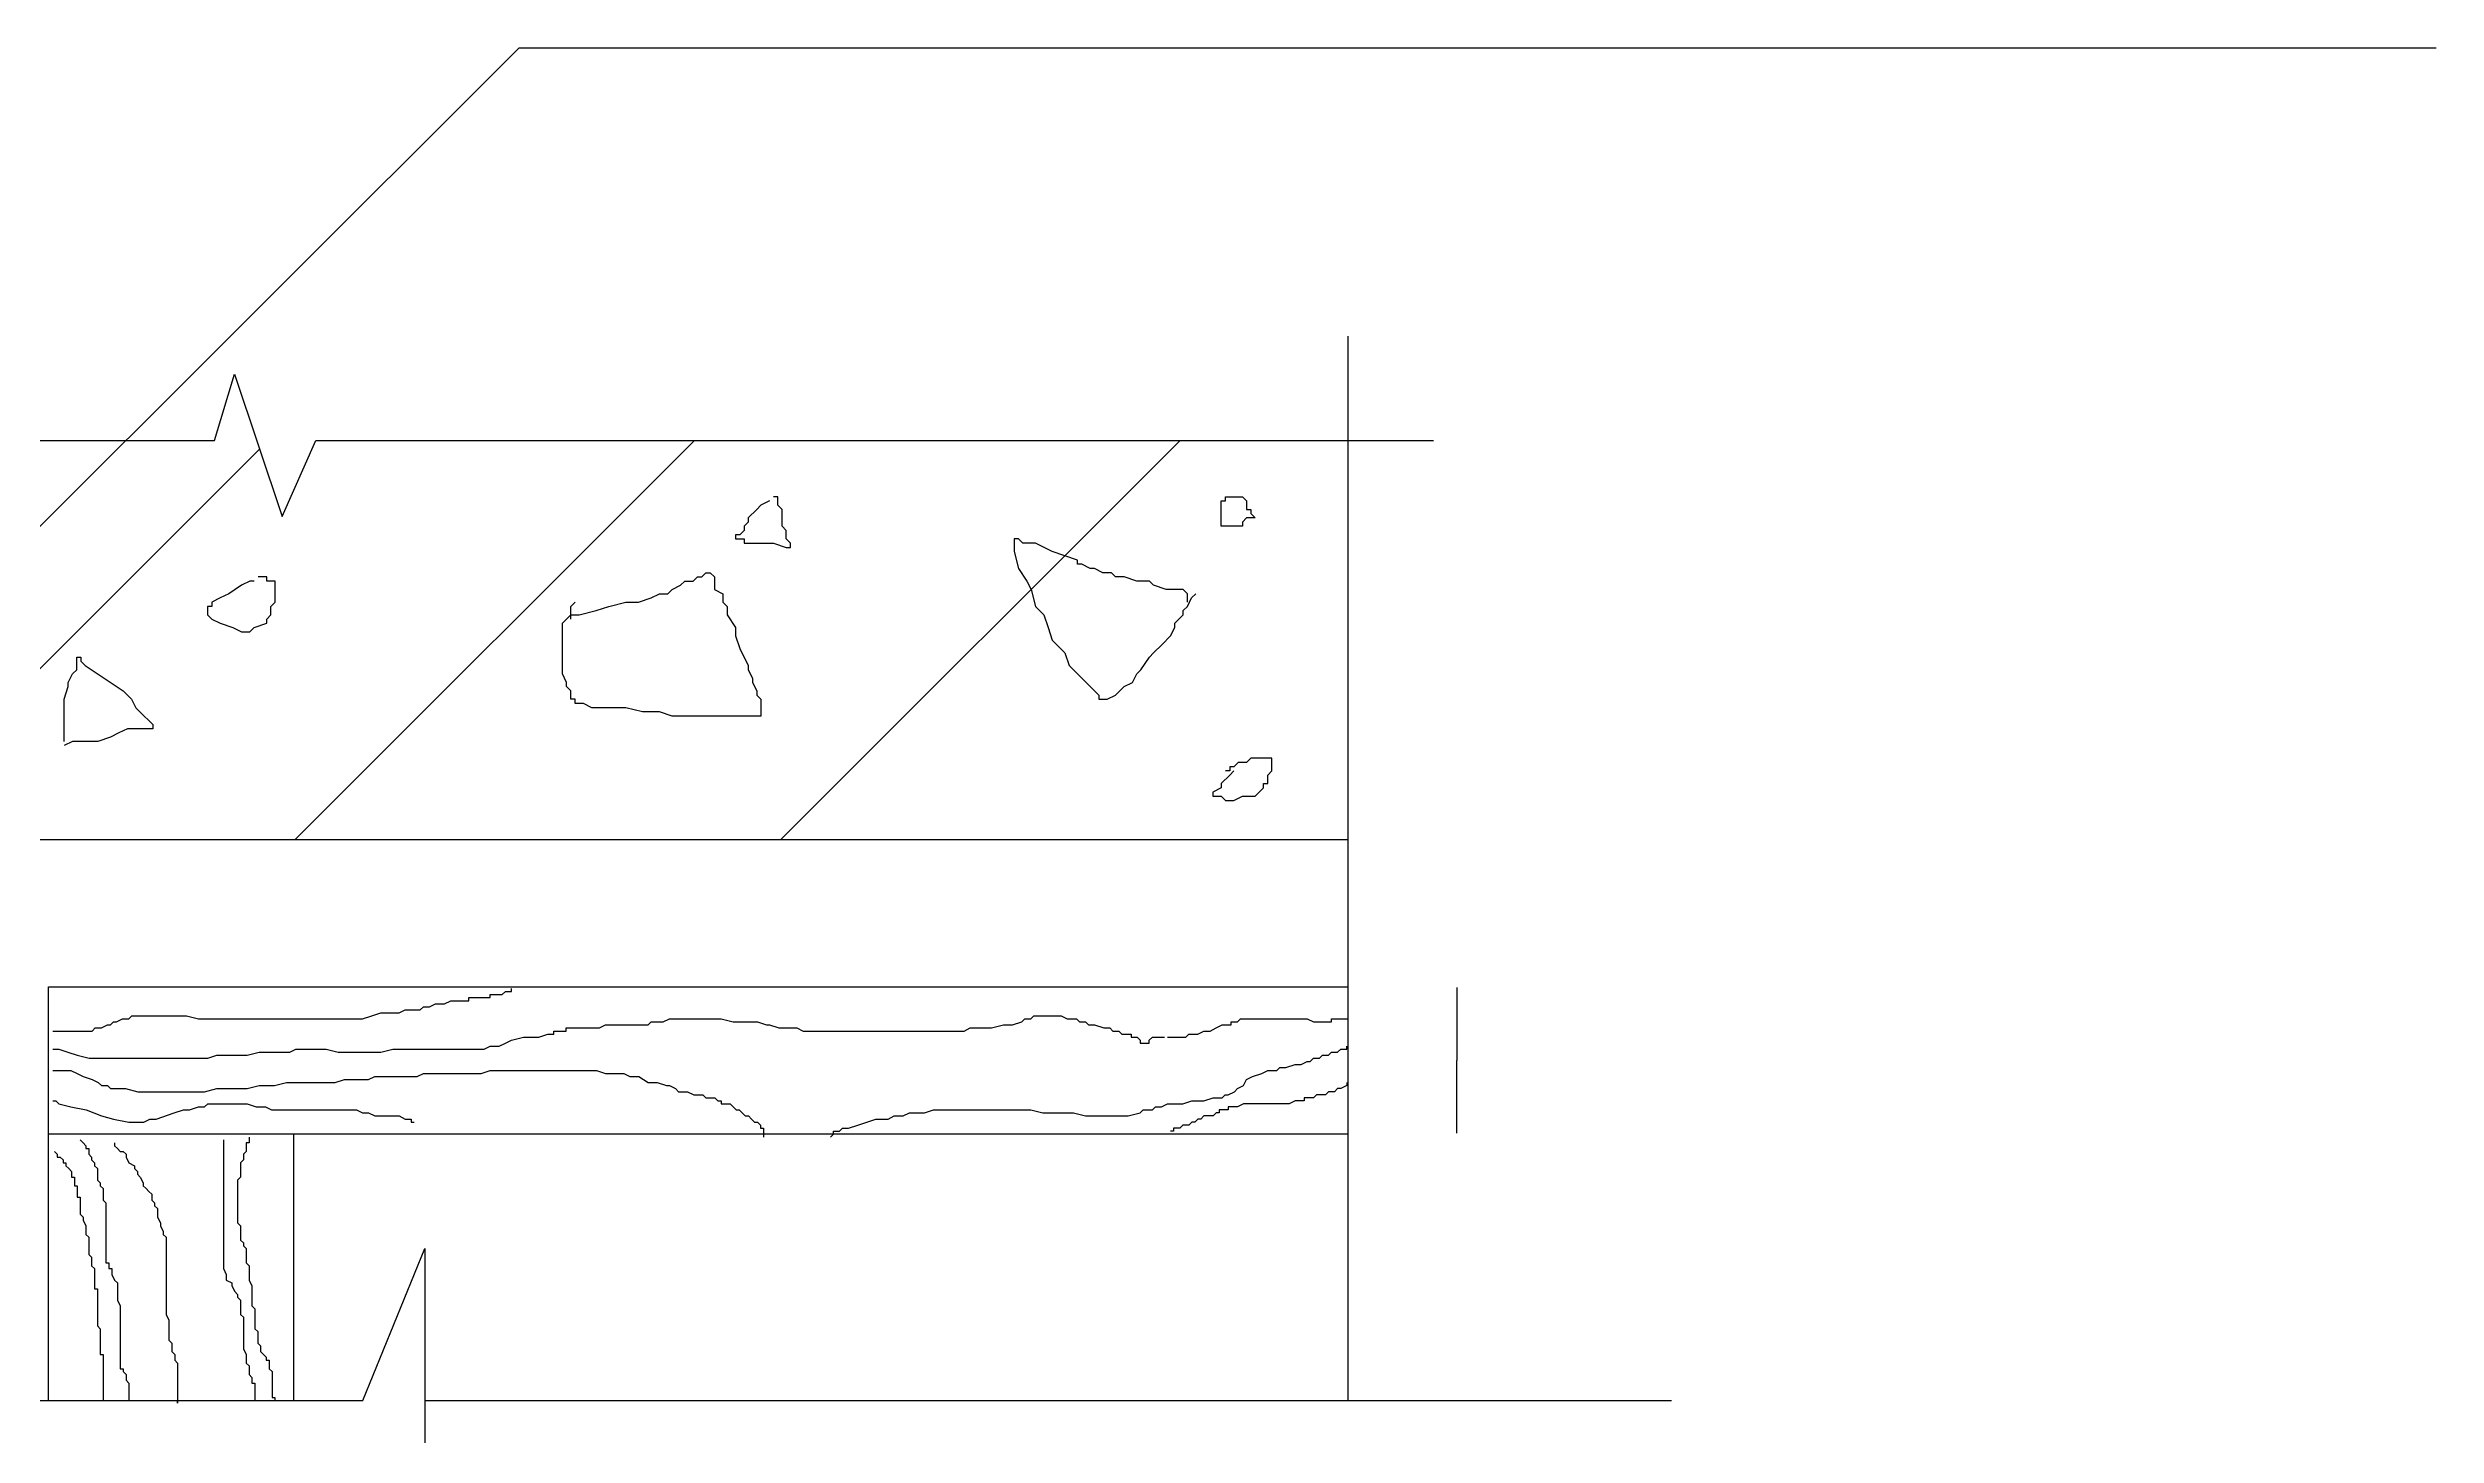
# Model space of a CAD drawing. Header units: metres. Extents: x 11444 to 31355, y -6738 to 16368.
# Drawn here: x 25462 to 30335, y 3677 to 6509 of the extents above; entities that cross this region are included whole.
import ezdxf

# ---------------------------------------------------------------- set-up
doc = ezdxf.new("R2010")
doc.units = ezdxf.units.M
for name, color, linetype in [('BALCONY', 7, 'Continuous'), ('LVTRY', 6, 'Continuous'), ('PUB_TEXT', 7, 'Continuous'), ('WINDOW', 3, 'Continuous')]:
    doc.layers.add(name, color=color, linetype=linetype)
doc.dimstyles.get("Standard").update_dxf_attribs({"dimtxt": 2.5, "dimasz": 2.5, "dimexe": 1.25, "dimexo": 0.625, "dimtad": 1, "dimcen": 2.5, "dimazin": 3, "dimtfac": 1, "dimtmove": 0, "dimatfit": 3})

# ---------------------------------------------------------------- blocks, each defined once
blk = doc.blocks.new('*D42')
for p, q in [((28337.33, 4591.03), (28337.33, 4442.18)), ((28337.08, 4442.18), (28336.83, 4442.18)), ((28337.33, 4293.33), (28337.33, 4442.18)), ((28337.33, 4442.18), (28337.33, 4442.18)), ((28337.58, 4442.18), (28337.83, 4442.18))]:
    blk.add_line(p, q)
at = {"layer": 'Defpoints'}
for p in [(28337.33, 4591.03), (28337.33, 4442.18), (28337.33, 4293.33)]:
    blk.add_point(p, dxfattribs=at)
at = {"layer": 'WINDOW', "insert": (28337.33, 4443.305), "char_height": 1, "attachment_point": 5}
blk.add_mtext('10', dxfattribs=at)

msp = doc.modelspace()

# ---------------------------------------------------------------- linework, layer by layer
at = {"layer": 'BALCONY'}
for p, q in [((28114.89, 5920.51), (28114.89, 3747.72)), ((25802.8, 5707.11), (25843.56, 5842.91)), ((25843.56, 5842.91), (25940.63, 5551.91)), ((23552.82, 5707.11), (25802.8, 5707.11)), ((25940.63, 5551.91), (26009.65, 5707.11)), ((26009.65, 5707.11), (28289.61, 5707.11)), ((26105.28, 3747.72), (26231.82, 4058.12)), ((26231.82, 4058.12), (26231.82, 3398.52)), ((23378.11, 3747.72), (26105.28, 3747.72)), ((26231.82, 3747.72), (28774.93, 3747.72))]:
    msp.add_line(p, q, dxfattribs=at)
for points in [[(28114.89, 4892.32), (25164.11, 4892.32), (25164.11, 3747.72)], [(25464.11, 3747.72), (25464.11, 4592.32), (28114.89, 4592.32)], [(25464.11, 4292.32), (28114.89, 4292.32)], [(25964.11, 4292.32), (25964.11, 3747.72)]]:
    msp.add_lwpolyline(points, dxfattribs=at)
at = {"layer": 'LVTRY'}
for p, q in [((25966.81, 4892.32), (26782.16, 5707.11)), ((26957.66, 4892.32), (27773, 5707.11)), ((23951.22, 3747.72), (25894.63, 5689.82)), ((26908.72, 5566.67), (26891.49, 5549.45)), ((26917.33, 5575.28), (26908.72, 5566.67)), ((26934.57, 5583.89), (26917.33, 5575.28)), ((26951.8, 5592.5), (26943.18, 5592.5)), ((26951.8, 5575.28), (26951.8, 5592.5)), ((26960.41, 5566.67), (26951.8, 5575.28)), ((26960.41, 5532.23), (26960.41, 5566.67)), ((27856.48, 5583.89), (27865.1, 5583.89)), ((27856.48, 5532.23), (27856.48, 5583.89)), ((27865.1, 5592.5), (27873.71, 5592.5)), ((27865.1, 5583.89), (27865.1, 5592.5)), ((27873.71, 5592.5), (27899.56, 5592.5)), ((27899.56, 5592.5), (27908.18, 5583.89)), ((27908.18, 5583.89), (27908.18, 5566.67)), ((27908.18, 5566.67), (27916.79, 5566.67)), ((27916.79, 5566.67), (27916.79, 5558.06)), ((27916.79, 5558.06), (27925.41, 5549.45)), ((26865.64, 5515.01), (26865.64, 5506.4)), ((26874.25, 5515.01), (26865.64, 5515.01)), ((26865.64, 5506.4), (26882.87, 5506.4)), ((26882.87, 5523.62), (26874.25, 5515.01)), ((26891.49, 5540.84), (26882.87, 5532.23)), ((26882.87, 5532.23), (26882.87, 5523.62)), ((26882.87, 5506.4), (26882.87, 5497.79)), ((26891.49, 5549.45), (26891.49, 5540.84)), ((26969.03, 5523.62), (26960.41, 5532.23)), ((26969.03, 5506.4), (26969.03, 5523.62)), ((26977.65, 5497.79), (26969.03, 5506.4)), ((27434.3, 5506.4), (27434.3, 5480.57)), ((27442.91, 5506.4), (27434.3, 5506.4)), ((27451.53, 5497.79), (27442.91, 5506.4)), ((27899.56, 5532.23), (27856.48, 5532.23)), ((27908.18, 5549.45), (27899.56, 5540.84)), ((27899.56, 5540.84), (27899.56, 5532.23)), ((27925.41, 5549.45), (27908.18, 5549.45)), ((26882.87, 5497.79), (26943.18, 5497.79)), ((26943.18, 5497.79), (26969.03, 5489.18)), ((26969.03, 5489.18), (26977.65, 5489.18)), ((26977.65, 5489.18), (26977.65, 5497.79)), ((27434.3, 5480.57), (27442.91, 5446.13)), ((27477.38, 5497.79), (27451.53, 5497.79)), ((27511.84, 5480.57), (27477.38, 5497.79)), ((27537.69, 5471.96), (27511.84, 5480.57)), ((27563.54, 5463.35), (27537.69, 5471.96)), ((27563.54, 5454.74), (27563.54, 5463.35)), ((25857.56, 5411.68), (25831.71, 5394.46)), ((25874.79, 5420.3), (25857.56, 5411.68)), ((25883.41, 5420.3), (25874.79, 5420.3)), ((25909.26, 5428.91), (25892.03, 5428.91)), ((25909.26, 5420.3), (25909.26, 5428.91)), ((25926.49, 5420.3), (25909.26, 5420.3)), ((25926.49, 5377.24), (25926.49, 5420.3)), ((26736.4, 5403.07), (26753.63, 5411.68)), ((26753.63, 5411.68), (26762.24, 5420.3)), ((26762.24, 5420.3), (26779.48, 5420.3)), ((26779.48, 5420.3), (26788.09, 5428.91)), ((26788.09, 5428.91), (26796.71, 5428.91)), ((26796.71, 5428.91), (26805.32, 5437.52)), ((26805.32, 5437.52), (26813.94, 5437.52)), ((26813.94, 5437.52), (26822.56, 5428.91)), ((26822.56, 5428.91), (26822.56, 5403.07)), ((27442.91, 5446.13), (27460.14, 5420.3)), ((27460.14, 5420.3), (27468.76, 5403.07)), ((27572.15, 5454.74), (27563.54, 5454.74)), ((27589.38, 5446.13), (27572.15, 5454.74)), ((27598, 5446.13), (27589.38, 5446.13)), ((27615.23, 5437.52), (27598, 5446.13)), ((27632.46, 5437.52), (27615.23, 5437.52)), ((27641.08, 5428.91), (27632.46, 5437.52)), ((27658.31, 5428.91), (27641.08, 5428.91)), ((27684.16, 5420.3), (27658.31, 5428.91)), ((27710.01, 5420.3), (27684.16, 5420.3)), ((27718.62, 5411.68), (27710.01, 5420.3)), ((27744.47, 5403.07), (27718.62, 5411.68)), ((25788.63, 5368.63), (25788.63, 5351.41)), ((25797.25, 5368.63), (25788.63, 5368.63)), ((25814.48, 5385.85), (25797.25, 5377.24)), ((25797.25, 5377.24), (25797.25, 5368.63)), ((25831.71, 5394.46), (25814.48, 5385.85)), ((25917.87, 5368.63), (25926.49, 5377.24)), ((25917.87, 5351.41), (25917.87, 5368.63)), ((26529.61, 5368.63), (26538.23, 5377.24)), ((26529.61, 5351.41), (26529.61, 5368.63)), ((26581.31, 5360.02), (26607.16, 5368.63)), ((26607.16, 5368.63), (26641.62, 5377.24)), ((26641.62, 5377.24), (26667.47, 5377.24)), ((26667.47, 5377.24), (26693.32, 5385.85)), ((26693.32, 5385.85), (26710.55, 5394.46)), ((26710.55, 5394.46), (26727.78, 5394.46)), ((26727.78, 5394.46), (26736.4, 5403.07)), ((26822.56, 5403.07), (26839.79, 5394.46)), ((26839.79, 5394.46), (26839.79, 5377.24)), ((26839.79, 5377.24), (26848.4, 5368.63)), ((26848.4, 5368.63), (26848.4, 5351.41)), ((27468.76, 5403.07), (27477.38, 5368.63)), ((27477.38, 5368.63), (27494.61, 5351.41)), ((27778.94, 5403.07), (27744.47, 5403.07)), ((27787.55, 5394.46), (27778.94, 5403.07)), ((27778.94, 5360.02), (27787.55, 5368.63)), ((27787.55, 5377.24), (27787.55, 5394.46)), ((27787.55, 5368.63), (27796.17, 5385.85)), ((27796.17, 5385.85), (27804.78, 5394.46)), ((25788.63, 5351.41), (25797.25, 5342.8)), ((25797.25, 5342.8), (25814.48, 5334.19)), ((25814.48, 5334.19), (25840.33, 5325.58)), ((25840.33, 5325.58), (25857.56, 5316.97)), ((25857.56, 5316.97), (25874.79, 5316.97)), ((25874.79, 5316.97), (25883.41, 5325.58)), ((25883.41, 5325.58), (25909.26, 5334.19)), ((25909.26, 5342.8), (25917.87, 5351.41)), ((25909.26, 5334.19), (25909.26, 5342.8)), ((26512.38, 5334.19), (26521, 5342.8)), ((26512.38, 5230.87), (26512.38, 5334.19)), ((26521, 5342.8), (26529.61, 5351.41)), ((26529.61, 5351.41), (26546.84, 5351.41)), ((26529.61, 5342.8), (26529.61, 5351.41)), ((26546.84, 5351.41), (26581.31, 5360.02)), ((26848.4, 5351.41), (26865.64, 5325.58)), ((26865.64, 5325.58), (26865.64, 5308.36)), ((27494.61, 5351.41), (27503.22, 5325.58)), ((27503.22, 5325.58), (27511.84, 5299.75)), ((27753.09, 5308.36), (27761.7, 5325.58)), ((27761.7, 5334.19), (27778.94, 5351.41)), ((27761.7, 5325.58), (27761.7, 5334.19)), ((27778.94, 5351.41), (27778.94, 5360.02)), ((25521.54, 5265.31), (25530.15, 5265.31)), ((25521.54, 5239.48), (25521.54, 5265.31)), ((25530.15, 5265.31), (25530.15, 5256.7)), ((26865.64, 5308.36), (26874.25, 5282.53)), ((26874.25, 5282.53), (26891.49, 5248.09)), ((27511.84, 5299.75), (27537.69, 5273.92)), ((27537.69, 5273.92), (27546.3, 5248.09)), ((27692.78, 5239.48), (27710.01, 5265.31)), ((27710.01, 5265.31), (27718.62, 5273.92)), ((27718.62, 5273.92), (27735.86, 5291.14)), ((27735.86, 5291.14), (27753.09, 5308.36)), ((25504.3, 5213.65), (25512.92, 5230.87)), ((25512.92, 5230.87), (25521.54, 5239.48)), ((25530.15, 5256.7), (25538.77, 5248.09)), ((25538.77, 5248.09), (25616.31, 5196.43)), ((26521, 5213.65), (26512.38, 5230.87)), ((26891.49, 5248.09), (26891.49, 5239.48)), ((26891.49, 5239.48), (26900.1, 5222.26)), ((26900.1, 5222.26), (26900.1, 5213.65)), ((27546.3, 5248.09), (27563.54, 5230.87)), ((27563.54, 5230.87), (27580.77, 5213.65)), ((27675.54, 5213.65), (27684.16, 5230.87)), ((27684.16, 5230.87), (27692.78, 5239.48)), ((25495.69, 5179.21), (25504.3, 5205.04)), ((25495.69, 5093.11), (25495.69, 5179.21)), ((25504.3, 5205.04), (25504.3, 5213.65)), ((25616.31, 5196.43), (25633.54, 5179.21)), ((25633.54, 5179.21), (25642.16, 5161.99)), ((26521, 5205.04), (26521, 5213.65)), ((26529.61, 5196.43), (26521, 5205.04)), ((26529.61, 5179.21), (26529.61, 5196.43)), ((26538.23, 5179.21), (26529.61, 5179.21)), ((26538.23, 5170.6), (26538.23, 5179.21)), ((26555.46, 5170.6), (26538.23, 5170.6)), ((26572.69, 5161.99), (26555.46, 5170.6)), ((26900.1, 5213.65), (26908.72, 5196.43)), ((26908.72, 5196.43), (26908.72, 5187.82)), ((26908.72, 5187.82), (26917.33, 5179.21)), ((26917.33, 5179.21), (26917.33, 5144.77)), ((27580.77, 5213.65), (27589.38, 5205.04)), ((27589.38, 5205.04), (27598, 5196.43)), ((27598, 5196.43), (27606.62, 5187.82)), ((27606.62, 5187.82), (27606.62, 5179.21)), ((27606.62, 5179.21), (27623.85, 5179.21)), ((27623.85, 5179.21), (27641.08, 5187.82)), ((27641.08, 5187.82), (27649.7, 5196.43)), ((27649.7, 5196.43), (27658.31, 5205.04)), ((27658.31, 5205.04), (27675.54, 5213.65)), ((25624.93, 5118.94), (25607.7, 5110.33)), ((25676.62, 5118.94), (25624.93, 5118.94)), ((25642.16, 5161.99), (25659.39, 5144.77)), ((25659.39, 5144.77), (25668.01, 5136.16)), ((25668.01, 5136.16), (25676.62, 5127.55)), ((25676.62, 5127.55), (25676.62, 5118.94)), ((26641.62, 5161.99), (26572.69, 5161.99)), ((26676.08, 5153.38), (26641.62, 5161.99)), ((26710.55, 5153.38), (26676.08, 5153.38)), ((26736.4, 5144.77), (26710.55, 5153.38)), ((26917.33, 5144.77), (26736.4, 5144.77)), ((25512.92, 5093.11), (25495.69, 5084.5)), ((25564.62, 5093.11), (25512.92, 5093.11)), ((25590.46, 5101.72), (25564.62, 5093.11)), ((25607.7, 5110.33), (25590.46, 5101.72)), ((27873.71, 5024.22), (27856.48, 5007)), ((27873.71, 5032.84), (27865.1, 5032.84)), ((27873.71, 5041.45), (27873.71, 5032.84)), ((27882.33, 5041.45), (27873.71, 5041.45)), ((27882.33, 5032.84), (27873.71, 5024.22)), ((27890.95, 5050.06), (27882.33, 5041.45)), ((27908.18, 5050.06), (27890.95, 5050.06)), ((27916.79, 5058.67), (27908.18, 5050.06)), ((27959.87, 5058.67), (27916.79, 5058.67)), ((27951.26, 5024.22), (27959.87, 5032.84)), ((27951.26, 5007), (27951.26, 5024.22)), ((27959.87, 5032.84), (27959.87, 5058.67)), ((27856.48, 4998.39), (27839.25, 4989.78)), ((27839.25, 4989.78), (27839.25, 4981.17)), ((27839.25, 4981.17), (27856.48, 4981.17)), ((27856.48, 5007), (27856.48, 4998.39)), ((27856.48, 4981.17), (27865.1, 4972.56)), ((27865.1, 4972.56), (27882.33, 4972.56)), ((27882.33, 4972.56), (27899.56, 4981.17)), ((27899.56, 4981.17), (27925.41, 4981.17)), ((27925.41, 4981.17), (27934.03, 4989.78)), ((27934.03, 4989.78), (27942.64, 4998.39)), ((27942.64, 5007), (27951.26, 5007)), ((27942.64, 4998.39), (27942.64, 5007)), ((26389.78, 4576.34), (26395.98, 4582.54)), ((26395.98, 4582.54), (26408.38, 4582.54)), ((26408.38, 4582.54), (26408.38, 4588.73)), ((25627.55, 4526.8), (25633.75, 4532.99)), ((25633.75, 4532.99), (25745.29, 4532.99)), ((25745.29, 4532.99), (25770.08, 4526.8)), ((26104.72, 4526.8), (26123.31, 4532.99)), ((26123.31, 4532.99), (26141.9, 4539.19)), ((26141.9, 4539.19), (26179.09, 4539.19)), ((26179.09, 4539.19), (26191.48, 4545.38)), ((26191.48, 4545.38), (26222.47, 4545.38)), ((26222.47, 4545.38), (26228.66, 4551.57)), ((26228.66, 4551.57), (26241.06, 4551.57)), ((26241.06, 4551.57), (26253.45, 4557.77)), ((26253.45, 4557.77), (26272.04, 4557.77)), ((26272.04, 4557.77), (26284.44, 4563.96)), ((26284.44, 4563.96), (26321.62, 4563.96)), ((26321.62, 4570.15), (26365, 4570.15)), ((26321.62, 4563.96), (26321.62, 4570.15)), ((26365, 4576.34), (26389.78, 4576.34)), ((26365, 4570.15), (26365, 4576.34)), ((27468.07, 4526.8), (27474.26, 4532.99)), ((27474.26, 4532.99), (27530.04, 4532.99)), ((27530.04, 4532.99), (27542.43, 4526.8)), ((25472.63, 4502.03), (25553.19, 4502.03)), ((25553.19, 4502.03), (25559.38, 4508.22)), ((25559.38, 4508.22), (25571.78, 4508.22)), ((25571.78, 4508.22), (25584.17, 4514.42)), ((25584.17, 4514.42), (25590.37, 4514.42)), ((25590.37, 4514.42), (25596.57, 4520.61)), ((25596.57, 4520.61), (25602.76, 4520.61)), ((25602.76, 4520.61), (25615.16, 4526.8)), ((25615.16, 4526.8), (25627.55, 4526.8)), ((25770.08, 4526.8), (26104.72, 4526.8)), ((26395.98, 4477.26), (26408.38, 4483.45)), ((26408.38, 4483.45), (26433.16, 4489.64)), ((26433.16, 4489.64), (26464.15, 4489.64)), ((26464.15, 4489.64), (26482.74, 4495.84)), ((26482.74, 4495.84), (26495.13, 4495.84)), ((26495.13, 4502.03), (26519.92, 4502.03)), ((26495.13, 4495.84), (26495.13, 4502.03)), ((26519.92, 4508.22), (26588.09, 4508.22)), ((26519.92, 4502.03), (26519.92, 4508.22)), ((26588.09, 4508.22), (26600.48, 4514.42)), ((26600.48, 4514.42), (26687.24, 4514.42)), ((26687.24, 4514.42), (26693.44, 4520.61)), ((26693.44, 4520.61), (26718.23, 4520.61)), ((26718.23, 4520.61), (26730.62, 4526.8)), ((26730.62, 4526.8), (26835.97, 4526.8)), ((26835.97, 4526.8), (26860.76, 4520.61)), ((26860.76, 4520.61), (26910.33, 4520.61)), ((26910.33, 4520.61), (26928.93, 4514.42)), ((26928.93, 4514.42), (26935.12, 4514.42)), ((26935.12, 4514.42), (26953.71, 4508.22)), ((26953.71, 4508.22), (26990.9, 4508.22)), ((26990.9, 4508.22), (27003.29, 4502.03)), ((27003.29, 4502.03), (27331.73, 4502.03)), ((27331.73, 4502.03), (27344.13, 4508.22)), ((27344.13, 4508.22), (27387.51, 4508.22)), ((27387.51, 4508.22), (27412.29, 4514.42)), ((27412.29, 4514.42), (27430.88, 4514.42)), ((27430.88, 4514.42), (27449.48, 4520.61)), ((27449.48, 4520.61), (27455.67, 4526.8)), ((27455.67, 4526.8), (27468.07, 4526.8)), ((27542.43, 4526.8), (27561.02, 4526.8)), ((27561.02, 4526.8), (27567.22, 4520.61)), ((27567.22, 4520.61), (27579.61, 4520.61)), ((27579.61, 4520.61), (27585.81, 4514.42)), ((27585.81, 4514.42), (27598.2, 4514.42)), ((27598.2, 4514.42), (27616.79, 4508.22)), ((27616.79, 4508.22), (27629.19, 4508.22)), ((27629.19, 4508.22), (27635.39, 4502.03)), ((27635.39, 4502.03), (27647.78, 4502.03)), ((27647.78, 4502.03), (27653.98, 4495.84)), ((27653.98, 4495.84), (27672.57, 4495.84)), ((27672.57, 4495.84), (27672.57, 4489.64)), ((27672.57, 4489.64), (27684.96, 4489.64)), ((27684.96, 4489.64), (27691.16, 4483.45)), ((27691.16, 4483.45), (27691.16, 4477.26)), ((27709.75, 4483.45), (27715.95, 4489.64)), ((27709.75, 4477.26), (27709.75, 4483.45)), ((27715.95, 4489.64), (27740.74, 4489.64)), ((27746.93, 4489.64), (27784.11, 4489.64)), ((27784.11, 4489.64), (27790.31, 4495.84)), ((27790.31, 4495.84), (27808.9, 4495.84)), ((27808.9, 4495.84), (27821.3, 4502.03)), ((27821.3, 4502.03), (27833.69, 4502.03)), ((27833.69, 4502.03), (27846.08, 4508.22)), ((27846.08, 4508.22), (27858.48, 4514.42)), ((27858.48, 4514.42), (27877.07, 4514.42)), ((27877.07, 4520.61), (27889.46, 4520.61)), ((27877.07, 4514.42), (27877.07, 4520.61)), ((27889.46, 4520.61), (27895.66, 4526.8)), ((27895.66, 4526.8), (28032, 4526.8)), ((28032, 4526.8), (28044.39, 4520.61)), ((28044.39, 4520.61), (28081.57, 4520.61)), ((28081.57, 4526.8), (28114.89, 4526.8)), ((28081.57, 4520.61), (28081.57, 4526.8)), ((25472.63, 4464.87), (25485.02, 4464.87)), ((25485.02, 4464.87), (25503.61, 4458.68)), ((25503.61, 4458.68), (25522.2, 4452.49)), ((25522.2, 4452.49), (25546.99, 4446.29)), ((25546.99, 4446.29), (25788.67, 4446.29)), ((25788.67, 4446.29), (25807.26, 4452.49)), ((25807.26, 4452.49), (25869.23, 4452.49)), ((25869.23, 4452.49), (25894.02, 4458.68)), ((25894.02, 4458.68), (25955.99, 4458.68)), ((25955.99, 4458.68), (25968.39, 4464.87)), ((25968.39, 4464.87), (26030.36, 4464.87)), ((26030.36, 4464.87), (26055.15, 4458.68)), ((26055.15, 4458.68), (26141.9, 4458.68)), ((26141.9, 4458.68), (26166.69, 4464.87)), ((26166.69, 4464.87), (26352.6, 4464.87)), ((26352.6, 4464.87), (26365, 4471.07)), ((26365, 4471.07), (26383.59, 4471.07)), ((26383.59, 4471.07), (26395.98, 4477.26)), ((27691.16, 4477.26), (27709.75, 4477.26)), ((28019.6, 4433.91), (28032, 4440.1)), ((28032, 4440.1), (28038.19, 4440.1)), ((28038.19, 4440.1), (28044.39, 4446.29)), ((28044.39, 4446.29), (28056.78, 4446.29)), ((28056.78, 4446.29), (28062.98, 4452.49)), ((28062.98, 4452.49), (28075.37, 4452.49)), ((28075.37, 4452.49), (28081.57, 4458.68)), ((28081.57, 4458.68), (28093.97, 4458.68)), ((28093.97, 4458.68), (28100.16, 4464.87)), ((28100.16, 4464.87), (28112.56, 4464.87)), ((28112.56, 4464.87), (28112.56, 4471.07)), ((25472.63, 4421.52), (25509.81, 4421.52)), ((25509.81, 4421.52), (25522.2, 4415.33)), ((25522.2, 4415.33), (25534.6, 4409.14)), ((25534.6, 4409.14), (25553.19, 4402.94)), ((25553.19, 4402.94), (25565.58, 4396.75)), ((25565.58, 4396.75), (25571.78, 4390.56)), ((25571.78, 4390.56), (25584.17, 4390.56)), ((25584.17, 4390.56), (25590.37, 4384.37)), ((25869.23, 4384.37), (25894.02, 4390.56)), ((25894.02, 4390.56), (25925.01, 4390.56)), ((25925.01, 4390.56), (25949.8, 4396.75)), ((25949.8, 4396.75), (26048.95, 4396.75)), ((26048.95, 4396.75), (26067.54, 4402.94)), ((26067.54, 4402.94), (26117.12, 4402.94)), ((26117.12, 4402.94), (26129.51, 4409.14)), ((26129.51, 4409.14), (26216.27, 4409.14)), ((26216.27, 4409.14), (26228.66, 4415.33)), ((26228.66, 4415.33), (26346.41, 4415.33)), ((26346.41, 4415.33), (26365, 4421.52)), ((26365, 4421.52), (26581.89, 4421.52)), ((26581.89, 4421.52), (26600.48, 4415.33)), ((26600.48, 4415.33), (26637.67, 4415.33)), ((26637.67, 4415.33), (26650.06, 4409.14)), ((26650.06, 4409.14), (26668.65, 4409.14)), ((26668.65, 4409.14), (26687.24, 4396.75)), ((26687.24, 4396.75), (26705.83, 4396.75)), ((26705.83, 4396.75), (26724.42, 4390.56)), ((26724.42, 4390.56), (26730.62, 4390.56)), ((26730.62, 4390.56), (26743.01, 4384.37)), ((27889.46, 4384.37), (27901.86, 4390.56)), ((27901.86, 4390.56), (27908.05, 4402.94)), ((27908.05, 4402.94), (27920.45, 4409.14)), ((27920.45, 4409.14), (27939.04, 4415.33)), ((27939.04, 4415.33), (27951.43, 4421.52)), ((27951.43, 4421.52), (27970.03, 4421.52)), ((27970.03, 4421.52), (27976.22, 4427.72)), ((27976.22, 4427.72), (27988.62, 4427.72)), ((27988.62, 4427.72), (28007.21, 4433.91)), ((28007.21, 4433.91), (28019.6, 4433.91)), ((28112.56, 4390.56), (28100.16, 4384.37)), ((28112.56, 4396.75), (28112.56, 4390.56)), ((25472.63, 4359.59), (25478.82, 4359.59)), ((25478.82, 4359.59), (25485.02, 4353.4)), ((25485.02, 4353.4), (25509.81, 4347.21)), ((25509.81, 4347.21), (25540.79, 4341.02)), ((25540.79, 4341.02), (25571.78, 4328.63)), ((25590.37, 4384.37), (25621.35, 4384.37)), ((25621.35, 4384.37), (25646.14, 4378.17)), ((25646.14, 4378.17), (25782.48, 4378.17)), ((25720.51, 4334.82), (25739.1, 4341.02)), ((25739.1, 4341.02), (25751.49, 4341.02)), ((25751.49, 4341.02), (25770.08, 4347.21)), ((25770.08, 4347.21), (25782.48, 4347.21)), ((25782.48, 4378.17), (25807.26, 4384.37)), ((25782.48, 4347.21), (25788.67, 4353.4)), ((25788.67, 4353.4), (25869.23, 4353.4)), ((25807.26, 4384.37), (25869.23, 4384.37)), ((25869.23, 4353.4), (25887.83, 4347.21)), ((25887.83, 4347.21), (25906.42, 4347.21)), ((25906.42, 4347.21), (25918.81, 4341.02)), ((25918.81, 4341.02), (26092.33, 4341.02)), ((26092.33, 4341.02), (26104.72, 4334.82)), ((26743.01, 4384.37), (26749.21, 4378.17)), ((26749.21, 4378.17), (26767.8, 4378.17)), ((26767.8, 4378.17), (26780.2, 4371.98)), ((26780.2, 4371.98), (26798.79, 4371.98)), ((26798.79, 4371.98), (26804.99, 4365.79)), ((26804.99, 4365.79), (26823.58, 4365.79)), ((26823.58, 4365.79), (26829.77, 4359.59)), ((26829.77, 4359.59), (26835.97, 4359.59)), ((26835.97, 4359.59), (26835.97, 4353.4)), ((26835.97, 4353.4), (26854.56, 4353.4)), ((26854.56, 4353.4), (26866.96, 4341.02)), ((26866.96, 4341.02), (26873.15, 4341.02)), ((26873.15, 4341.02), (26879.35, 4334.82)), ((27251.17, 4334.82), (27269.76, 4341.02)), ((27269.76, 4341.02), (27468.07, 4341.02)), ((27468.07, 4341.02), (27492.85, 4334.82)), ((27691.16, 4334.82), (27697.36, 4341.02)), ((27697.36, 4341.02), (27715.95, 4341.02)), ((27715.95, 4341.02), (27722.14, 4347.21)), ((27722.14, 4347.21), (27734.54, 4347.21)), ((27734.54, 4347.21), (27746.93, 4353.4)), ((27746.93, 4353.4), (27777.92, 4353.4)), ((27777.92, 4353.4), (27796.51, 4359.59)), ((27796.51, 4359.59), (27821.3, 4359.59)), ((27821.3, 4359.59), (27839.89, 4365.79)), ((27839.89, 4365.79), (27858.48, 4365.79)), ((27852.28, 4341.02), (27852.28, 4334.82)), ((27870.87, 4341.02), (27852.28, 4341.02)), ((27858.48, 4365.79), (27864.68, 4371.98)), ((27864.68, 4371.98), (27870.87, 4371.98)), ((27870.87, 4371.98), (27883.27, 4378.17)), ((27870.87, 4347.21), (27870.87, 4341.02)), ((27889.46, 4347.21), (27870.87, 4347.21)), ((27883.27, 4378.17), (27889.46, 4384.37)), ((27901.86, 4353.4), (27889.46, 4347.21)), ((27994.81, 4353.4), (27901.86, 4353.4)), ((28007.21, 4359.59), (27994.81, 4353.4)), ((28025.8, 4359.59), (28007.21, 4359.59)), ((28025.8, 4365.79), (28025.8, 4359.59)), ((28044.39, 4365.79), (28025.8, 4365.79)), ((28050.59, 4371.98), (28044.39, 4365.79)), ((28069.18, 4371.98), (28050.59, 4371.98)), ((28075.37, 4378.17), (28069.18, 4371.98)), ((28087.77, 4378.17), (28075.37, 4378.17)), ((28093.97, 4384.37), (28087.77, 4378.17)), ((28100.16, 4384.37), (28093.97, 4384.37)), ((25571.78, 4328.63), (25596.57, 4322.44)), ((25596.57, 4322.44), (25627.55, 4316.24)), ((25627.55, 4316.24), (25658.54, 4316.24)), ((25658.54, 4316.24), (25670.93, 4322.44)), ((25670.93, 4322.44), (25683.32, 4322.44)), ((25683.32, 4322.44), (25720.51, 4334.82)), ((26104.72, 4334.82), (26117.12, 4334.82)), ((26117.12, 4334.82), (26129.51, 4328.63)), ((26129.51, 4328.63), (26179.09, 4328.63)), ((26179.09, 4328.63), (26191.48, 4322.44)), ((26191.48, 4322.44), (26203.87, 4322.44)), ((26203.87, 4322.44), (26203.87, 4316.24)), ((26203.87, 4316.24), (26210.07, 4316.24)), ((26879.35, 4334.82), (26885.55, 4328.63)), ((26885.55, 4328.63), (26891.74, 4328.63)), ((26891.74, 4328.63), (26897.94, 4322.44)), ((26897.94, 4322.44), (26904.14, 4316.24)), ((26904.14, 4316.24), (26910.33, 4316.24)), ((26910.33, 4316.24), (26916.53, 4310.05)), ((26916.53, 4310.05), (26916.53, 4303.86)), ((26916.53, 4303.86), (26922.73, 4303.86)), ((26922.73, 4303.86), (26922.73, 4285.28)), ((27059.06, 4285.28), (27065.26, 4291.47)), ((27065.26, 4297.67), (27077.65, 4297.67)), ((27065.26, 4291.47), (27065.26, 4297.67)), ((27077.65, 4297.67), (27083.85, 4303.86)), ((27083.85, 4303.86), (27096.25, 4303.86)), ((27096.25, 4303.86), (27114.84, 4310.05)), ((27114.84, 4310.05), (27133.43, 4316.24)), ((27133.43, 4316.24), (27152.02, 4322.44)), ((27152.02, 4322.44), (27176.81, 4322.44)), ((27176.81, 4322.44), (27189.2, 4328.63)), ((27189.2, 4328.63), (27207.79, 4328.63)), ((27207.79, 4328.63), (27220.19, 4334.82)), ((27220.19, 4334.82), (27251.17, 4334.82)), ((27492.85, 4334.82), (27554.82, 4334.82)), ((27554.82, 4334.82), (27579.61, 4328.63)), ((27579.61, 4328.63), (27666.37, 4328.63)), ((27666.37, 4328.63), (27691.16, 4334.82)), ((27759.33, 4297.67), (27753.13, 4297.67)), ((27759.33, 4303.86), (27759.33, 4297.67)), ((27771.72, 4303.86), (27759.33, 4303.86)), ((27777.92, 4310.05), (27771.72, 4303.86)), ((27790.31, 4310.05), (27777.92, 4310.05)), ((27796.51, 4316.24), (27790.31, 4310.05)), ((27802.71, 4316.24), (27796.51, 4316.24)), ((27808.9, 4322.44), (27802.71, 4316.24)), ((27815.1, 4322.44), (27808.9, 4322.44)), ((27821.3, 4328.63), (27815.1, 4322.44)), ((27839.89, 4328.63), (27821.3, 4328.63)), ((27846.08, 4334.82), (27839.89, 4328.63)), ((27852.28, 4334.82), (27846.08, 4334.82)), ((25476.04, 4256.32), (25481.88, 4250.48)), ((25481.88, 4250.48), (25481.88, 4244.64)), ((25481.88, 4244.64), (25487.72, 4244.64)), ((25487.72, 4244.64), (25493.56, 4238.81)), ((25528.61, 4279.67), (25534.45, 4273.83)), ((25534.45, 4273.83), (25540.29, 4267.99)), ((25540.29, 4267.99), (25540.29, 4262.15)), ((25540.29, 4262.15), (25546.13, 4262.15)), ((25546.13, 4262.15), (25546.13, 4250.48)), ((25546.13, 4250.48), (25551.97, 4244.64)), ((25551.97, 4244.64), (25551.97, 4238.81)), ((25598.7, 4273.83), (25598.7, 4267.99)), ((25598.7, 4267.99), (25604.54, 4262.15)), ((25604.54, 4262.15), (25610.38, 4256.32)), ((25610.38, 4256.32), (25616.23, 4256.32)), ((25616.23, 4256.32), (25622.07, 4250.48)), ((25622.07, 4250.48), (25622.07, 4244.64)), ((25622.07, 4244.64), (25627.91, 4232.97)), ((25820.66, 4279.67), (25820.66, 4017)), ((25867.39, 4256.32), (25861.55, 4250.48)), ((25861.55, 4250.48), (25861.55, 4238.81)), ((25867.39, 4273.83), (25867.39, 4256.32)), ((25873.23, 4273.83), (25867.39, 4273.83)), ((25873.23, 4285.5), (25873.23, 4273.83)), ((25493.56, 4238.81), (25493.56, 4232.97)), ((25493.56, 4232.97), (25499.4, 4232.97)), ((25499.4, 4232.97), (25499.4, 4227.13)), ((25499.4, 4227.13), (25505.25, 4221.29)), ((25505.25, 4221.29), (25511.09, 4215.46)), ((25511.09, 4215.46), (25511.09, 4203.78)), ((25511.09, 4203.78), (25516.93, 4203.78)), ((25516.93, 4203.78), (25516.93, 4186.27)), ((25551.97, 4238.81), (25557.81, 4232.97)), ((25557.81, 4232.97), (25557.81, 4227.13)), ((25557.81, 4227.13), (25563.66, 4221.29)), ((25563.66, 4221.29), (25563.66, 4197.95)), ((25563.66, 4197.95), (25569.5, 4192.11)), ((25569.5, 4192.11), (25569.5, 4186.27)), ((25627.91, 4232.97), (25639.59, 4227.13)), ((25639.59, 4227.13), (25639.59, 4221.29)), ((25639.59, 4221.29), (25645.43, 4215.46)), ((25645.43, 4215.46), (25645.43, 4209.62)), ((25645.43, 4209.62), (25651.27, 4203.78)), ((25651.27, 4203.78), (25657.11, 4192.11)), ((25657.11, 4192.11), (25657.11, 4186.27)), ((25855.71, 4203.78), (25849.87, 4197.95)), ((25849.87, 4197.95), (25849.87, 4110.39)), ((25861.55, 4238.81), (25855.71, 4232.97)), ((25855.71, 4232.97), (25855.71, 4203.78)), ((25516.93, 4186.27), (25522.77, 4186.27)), ((25522.77, 4186.27), (25522.77, 4162.92)), ((25522.77, 4162.92), (25528.61, 4162.92)), ((25528.61, 4162.92), (25528.61, 4127.9)), ((25569.5, 4186.27), (25575.34, 4180.43)), ((25575.34, 4180.43), (25575.34, 4157.09)), ((25575.34, 4157.09), (25581.18, 4151.25)), ((25581.18, 4151.25), (25581.18, 4028.67)), ((25657.11, 4186.27), (25662.95, 4180.43)), ((25662.95, 4180.43), (25668.79, 4174.6)), ((25668.79, 4174.6), (25674.64, 4168.76)), ((25674.64, 4168.76), (25674.64, 4157.09)), ((25674.64, 4157.09), (25680.48, 4151.25)), ((25680.48, 4151.25), (25680.48, 4145.41)), ((25680.48, 4145.41), (25686.32, 4139.58)), ((25528.61, 4127.9), (25534.45, 4122.06)), ((25534.45, 4122.06), (25534.45, 4116.23)), ((25534.45, 4116.23), (25540.29, 4104.55)), ((25540.29, 4104.55), (25540.29, 4087.04)), ((25686.32, 4139.58), (25686.32, 4122.06)), ((25686.32, 4122.06), (25692.16, 4110.39)), ((25692.16, 4110.39), (25692.16, 4104.55)), ((25692.16, 4104.55), (25698, 4092.88)), ((25849.87, 4110.39), (25855.71, 4104.55)), ((25855.71, 4104.55), (25855.71, 4075.37)), ((25540.29, 4087.04), (25546.13, 4081.2)), ((25546.13, 4081.2), (25546.13, 4046.18)), ((25546.13, 4046.18), (25551.97, 4040.34)), ((25698, 4092.88), (25698, 4087.04)), ((25698, 4087.04), (25703.84, 4081.2)), ((25703.84, 4081.2), (25703.84, 3923.6)), ((25855.71, 4075.37), (25861.55, 4069.53)), ((25861.55, 4069.53), (25861.55, 4063.69)), ((25861.55, 4063.69), (25867.39, 4057.86)), ((25867.39, 4057.86), (25867.39, 4028.67)), ((25551.97, 4040.34), (25551.97, 4022.83)), ((25551.97, 4022.83), (25557.81, 4017)), ((25557.81, 4017), (25557.81, 3976.14)), ((25581.18, 4028.67), (25587.02, 4028.67)), ((25587.02, 4028.67), (25587.02, 4017)), ((25587.02, 4017), (25592.86, 4017)), ((25592.86, 4017), (25592.86, 4005.32)), ((25592.86, 4005.32), (25598.7, 3993.65)), ((25820.66, 4017), (25826.5, 4005.32)), ((25826.5, 4005.32), (25826.5, 3993.65)), ((25867.39, 4028.67), (25873.23, 4022.83)), ((25873.23, 4022.83), (25873.23, 3993.65)), ((25557.81, 3976.14), (25563.66, 3976.14)), ((25563.66, 3976.14), (25563.66, 3900.25)), ((25598.7, 3993.65), (25604.54, 3987.81)), ((25604.54, 3987.81), (25604.54, 3952.79)), ((25604.54, 3952.79), (25610.38, 3941.11)), ((25826.5, 3993.65), (25838.19, 3987.81)), ((25838.19, 3987.81), (25838.19, 3981.97)), ((25838.19, 3981.97), (25844.03, 3970.3)), ((25844.03, 3970.3), (25849.87, 3964.46)), ((25849.87, 3964.46), (25849.87, 3958.62)), ((25849.87, 3958.62), (25855.71, 3952.79)), ((25855.71, 3952.79), (25855.71, 3923.6)), ((25873.23, 3993.65), (25879.07, 3981.97)), ((25879.07, 3981.97), (25879.07, 3941.11)), ((25563.66, 3900.25), (25569.5, 3894.42)), ((25610.38, 3941.11), (25610.38, 3812.7)), ((25703.84, 3923.6), (25709.68, 3911.93)), ((25709.68, 3911.93), (25709.68, 3871.07)), ((25855.71, 3923.6), (25861.55, 3917.76)), ((25861.55, 3917.76), (25861.55, 3853.56)), ((25879.07, 3941.11), (25884.91, 3935.28)), ((25884.91, 3935.28), (25884.91, 3894.42)), ((25569.5, 3894.42), (25569.5, 3841.88)), ((25709.68, 3871.07), (25715.52, 3865.23)), ((25715.52, 3865.23), (25715.52, 3847.72)), ((25861.55, 3853.56), (25867.39, 3841.88)), ((25884.91, 3894.42), (25890.76, 3888.58)), ((25890.76, 3888.58), (25890.76, 3865.23)), ((25890.76, 3865.23), (25896.6, 3859.39)), ((25896.6, 3859.39), (25896.6, 3847.72)), ((25569.5, 3841.88), (25575.34, 3841.88)), ((25575.34, 3841.88), (25575.34, 3748.49)), ((25610.38, 3812.7), (25616.23, 3812.7)), ((25616.23, 3812.7), (25616.23, 3806.86)), ((25616.23, 3806.86), (25622.07, 3801.02)), ((25622.07, 3801.02), (25622.07, 3789.35)), ((25715.52, 3847.72), (25721.36, 3841.88)), ((25721.36, 3841.88), (25721.36, 3830.21)), ((25721.36, 3830.21), (25727.21, 3824.37)), ((25727.21, 3824.37), (25727.21, 3742.65)), ((25867.39, 3841.88), (25867.39, 3824.37)), ((25867.39, 3824.37), (25873.23, 3818.53)), ((25873.23, 3818.53), (25873.23, 3801.02)), ((25873.23, 3801.02), (25879.07, 3795.19)), ((25896.6, 3847.72), (25902.44, 3841.88)), ((25902.44, 3841.88), (25908.28, 3836.05)), ((25908.28, 3836.05), (25908.28, 3830.21)), ((25908.28, 3830.21), (25914.12, 3830.21)), ((25914.12, 3830.21), (25914.12, 3812.7)), ((25914.12, 3812.7), (25919.96, 3806.86)), ((25919.96, 3806.86), (25919.96, 3754.33)), ((25622.07, 3789.35), (25627.91, 3783.51)), ((25627.91, 3783.51), (25627.91, 3748.49)), ((25879.07, 3795.19), (25879.07, 3783.51)), ((25879.07, 3783.51), (25884.91, 3783.51)), ((25884.91, 3783.51), (25884.91, 3748.49)), ((25919.96, 3754.33), (25925.8, 3754.33)), ((25925.8, 3754.33), (25925.8, 3748.49)), ((25727.21, 3742.65), (25727.21, 3748.49))]:
    msp.add_line(p, q, dxfattribs=at)
at = {"layer": 'PUB_TEXT'}
for p, q in [((24561.43, 4647.66), (26423.92, 6508.89)), ((26423.92, 6508.89), (30335.26, 6508.89))]:
    msp.add_line(p, q, dxfattribs=at)

# ---------------------------------------------------------------- dimensions: what is measured, and where the dimension line sits
at = {"layer": 'WINDOW'}
dim = msp.add_linear_dim(base=(28337.33, 4442.18), p1=(28337.33, 4591.03), p2=(28337.33, 4293.33), text='10', dimstyle='Standard', dxfattribs=at)
dim.commit()
dim.dimension.update_dxf_attribs({"geometry": '*D42', "text_midpoint": (28337.33, 4443.305)})

doc.saveas('drawing.dxf')
